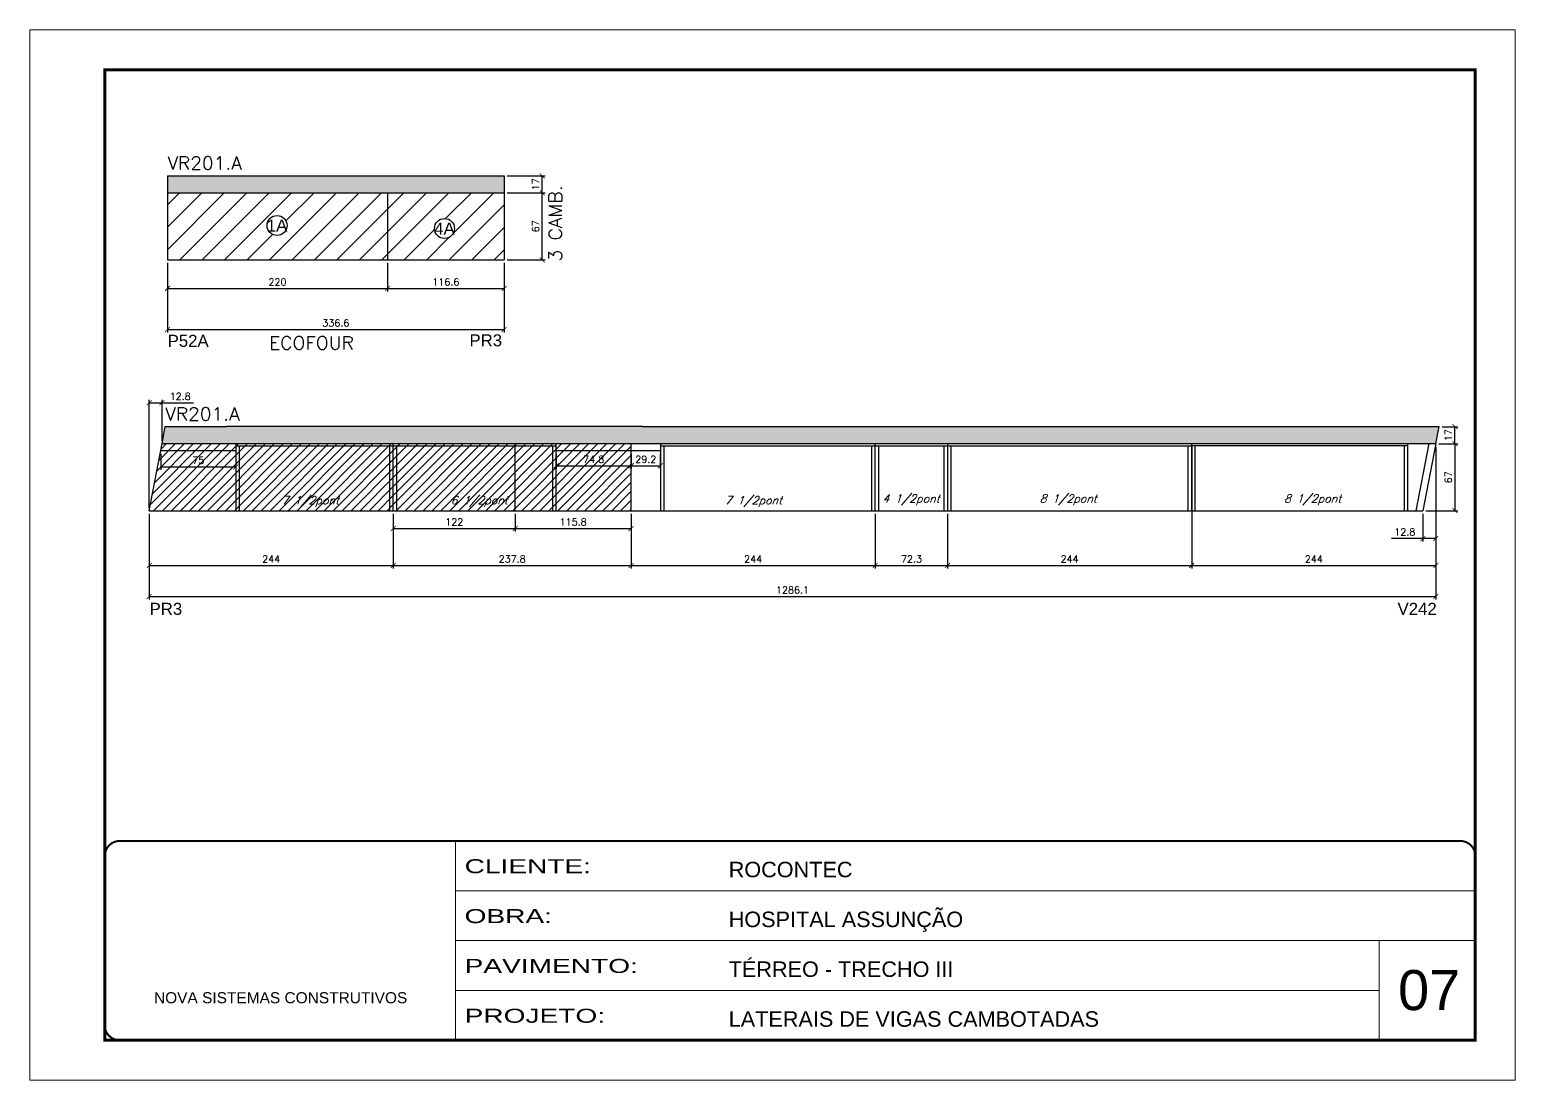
# Model space of a CAD drawing. Extents: x 2582 to 128055, y -26396 to 2611.
# Drawn here: x 5765 to 7250, y 21 to 1071 of the extents above; entities that cross this region are included whole.
import ezdxf
from ezdxf.enums import TextEntityAlignment as Align

# ---------------------------------------------------------------- set-up
doc = ezdxf.new("R2010")
doc.units = 0
doc.header["$PDMODE"] = 35
doc.linetypes.add('CONTINUO', pattern=[0])
doc.linetypes.add('DASHED', pattern=[0.75, 0.5, -0.25])
for name, color, linetype in [('5', 5, 'Continuous'), ('COTA', 241, 'Continuous'), ('Painéis', 200, 'Continuous'), ('Romaneio', 10, 'Continuous'), ('SARR_2.2x7', 40, 'Continuous'), ('SARR_3.5x7', 81, 'Continuous'), ('texto', 7, 'Continuous')]:
    doc.layers.add(name, color=color, linetype=linetype)
for name, color, linetype, lineweight in [('CARIMBO', 255, 'Continuous', 9), ('Folhas', 255, 'Continuous', 9), ('Hachura', 251, 'Continuous', 9), ('SARRAFO DE PRESSAO', 251, 'DASHED', 9), ('Texto Seção', 7, 'Continuous', 15)]:
    doc.layers.add(name, color=color, linetype=linetype, lineweight=lineweight)
doc.styles.add('ARIAL', font='arial.ttf')
doc.styles.add('REGUA-120', font='ROMANS.shx', dxfattribs={"height": 15})
doc.styles.add('Romans', font='romans.shx')
doc.styles.get("Standard").update_dxf_attribs({"font": 'arial.ttf'})
doc.styles.add('Tecnologia', font='')
doc.styles.get('Tecnologia').set_extended_font_data('Forgotten Futurist')
doc.dimstyles.new('Cota Paínel', dxfattribs={"dimtxt": 7, "dimasz": 5, "dimexe": 3, "dimexo": 3, "dimgap": 3, "dimtad": 1, "dimdec": 1, "dimzin": 12, "dimdsep": 46, "dimtxsty": 'Romans', "dimblk": 'ARCHTICK', "dimcen": 0, "dimclrd": 4, "dimclre": 4, "dimclrt": 1, "dimadec": 1, "dimazin": 3, "dimtfac": 1, "dimtdec": 1, "dimtmove": 0, "dimatfit": 3, "dimldrblk": 'OBLIQUE', "dimfxl": 1, "dimtolj": 1, "dimtzin": 12, "dimarcsym": 0})

# ---------------------------------------------------------------- blocks, each defined once
blk = doc.blocks.new('9999999999')
at = {"color": 30, "linetype": 'CONTINUO'}
for p, q in [((98564.6, 34230.2), (98564.6, 34429.4)), ((98564.6, 34379.6), (99584, 34379.6)), ((98564.6, 34329.8), (99488, 34329.8)), ((99584, 34329.8), (99488, 34329.8)), ((99488, 34329.8), (99488, 34230.2)), ((98564.6, 34280), (99488, 34280))]:
    blk.add_line(p, q, dxfattribs=at)
at = {"color": 30, "linetype": 'CONTINUO', "const_width": 2}
blk.add_lwpolyline([(99584, 34230.2), (99584, 34414.4, 0.414214), (99569, 34429.4), (98229, 34429.4, 0.414214), (98214, 34414.4), (98214, 34245.2, 0.414214), (98229, 34230.2), (99584, 34230.2)], format="xyb", dxfattribs=at)
at = {"layer": 'Folhas'}
blk.add_lwpolyline([(98139, 34190.2), (99624, 34190.2), (99624, 35240.2), (98139, 35240.2)], close=True, dxfattribs=at)
at = {"layer": 'Folhas', "color": 30, "const_width": 3}
blk.add_lwpolyline([(98214, 34230.2), (99584, 34230.2), (99584, 35200.2), (98214, 35200.2)], close=True, dxfattribs=at)
at = {"color": 7, "linetype": 'Continuous', "ltscale": 5, "style": 'ARIAL'}
for s, height, p in [('ROCONTEC', 15.48, (98837.7, 34393.1)), ('HOSPITAL ASSUNÇÃO', 15.483, (98837.7, 34343.3)), ('TÉRREO - TRECHO III', 15.483, (98837.7, 34293.5)), ('NOVA SISTEMAS CONSTRUTIVOS', 11.059, (98263.2, 34267.2)), ('LATERAIS DE VIGAS CAMBOTADAS', 15.483, (98837.7, 34243.7))]:
    blk.add_text(s, height=height, dxfattribs=at).set_placement(p)
at = {"layer": 'Folhas', "color": 7, "style": 'Tecnologia', "width": 1.5}
for s, p in [('CLIENTE:', (98573.7, 34397.2)), ('OBRA:', (98573.7, 34347.3)), ('PAVIMENTO:', (98573.7, 34297.5)), ('PROJETO:', (98573.7, 34247.7))]:
    blk.add_text(s, height=14, dxfattribs=at).set_placement(p)
blk = doc.blocks.new('_ArchTick')
at = {"color": 0, "linetype": 'ByBlock', "const_width": 0.15}
blk.add_lwpolyline([(-0.5, -0.5), (0.5, 0.5)], dxfattribs=at)
blk = doc.blocks.new('*D31')
at = {"layer": 'COTA', "color": 4, "lineweight": -2, "transparency": 16777216}
for p, q in [((6242.4, 908.2), (6280.4, 908.2)), ((6277.4, 841.2), (6277.4, 908.2)), ((6242.4, 841.2), (6280.4, 841.2))]:
    blk.add_line(p, q, dxfattribs=at)
at = {"layer": 'Defpoints', "color": 0, "transparency": 16777216}
for p in [(6239.4, 908.2), (6277.4, 908.2), (6239.4, 841.2)]:
    blk.add_point(p, dxfattribs=at)
at = {"layer": 'COTA', "color": 4, "lineweight": -2, "transparency": 16777216, "xscale": 5, "yscale": 5, "zscale": 5}
for p, rotation in [((6277.4, 908.2), 90), ((6277.4, 841.2), 270)]:
    blk.add_blockref('_ArchTick', p, dxfattribs=dict(at, rotation=rotation))
at = {"layer": 'COTA', "color": 1, "transparency": 16777216, "insert": (6270.9, 874.7), "char_height": 7, "attachment_point": 5, "rotation": 90, "style": 'Romans'}
blk.add_mtext('\\A1;67', dxfattribs=at)
blk = doc.blocks.new('_Oblique')
at = {"color": 0, "linetype": 'ByBlock', "lineweight": -2}
blk.add_line((-0.5, -0.5), (0.5, 0.5), dxfattribs=at)
blk = doc.blocks.new('*D32')
at = {"layer": 'COTA', "color": 4, "lineweight": -2, "transparency": 16777216}
for p, q in [((6242.4, 925.2), (6280.4, 925.2)), ((6277.4, 908.2), (6277.4, 925.2)), ((6242.4, 908.2), (6280.4, 908.2))]:
    blk.add_line(p, q, dxfattribs=at)
at = {"layer": 'Defpoints', "color": 0, "transparency": 16777216}
for p in [(6239.4, 925.2), (6277.4, 925.2), (6239.4, 908.2)]:
    blk.add_point(p, dxfattribs=at)
at = {"layer": 'COTA', "color": 4, "lineweight": -2, "transparency": 16777216, "xscale": 5, "yscale": 5, "zscale": 5}
for p, rotation in [((6277.4, 925.2), 90), ((6277.4, 908.2), 270)]:
    blk.add_blockref('_ArchTick', p, dxfattribs=dict(at, rotation=rotation))
at = {"layer": 'COTA', "color": 1, "transparency": 16777216, "insert": (6270.9, 916.7), "char_height": 7, "attachment_point": 5, "rotation": 90, "style": 'Romans'}
blk.add_mtext('\\A1;17', dxfattribs=at)
blk = doc.blocks.new('*D33')
at = {"layer": 'COTA', "color": 4, "lineweight": -2, "transparency": 16777216}
for p, q in [((5902.8, 838.2), (5902.8, 809.7)), ((6122.8, 838.2), (6122.8, 809.7)), ((5902.8, 812.7), (6122.8, 812.7))]:
    blk.add_line(p, q, dxfattribs=at)
at = {"layer": 'Defpoints', "color": 0, "transparency": 16777216}
for p in [(5902.8, 841.2), (6122.8, 841.2), (6122.8, 812.7)]:
    blk.add_point(p, dxfattribs=at)
at = {"layer": 'COTA', "color": 4, "lineweight": -2, "transparency": 16777216, "xscale": 5, "yscale": 5, "zscale": 5, "rotation": 180}
blk.add_blockref('_ArchTick', (5902.8, 812.7), dxfattribs=at)
at = {"layer": 'COTA', "color": 4, "lineweight": -2, "transparency": 16777216, "xscale": 5, "yscale": 5, "zscale": 5}
blk.add_blockref('_ArchTick', (6122.8, 812.7), dxfattribs=at)
at = {"layer": 'COTA', "color": 1, "transparency": 16777216, "insert": (6012.8, 819.2), "char_height": 7, "attachment_point": 5, "style": 'Romans'}
blk.add_mtext('\\A1;220', dxfattribs=at)
blk = doc.blocks.new('*D34')
at = {"layer": 'COTA', "color": 4, "lineweight": -2, "transparency": 16777216}
for p, q in [((6122.8, 838.2), (6122.8, 809.7)), ((6239.4, 838.2), (6239.4, 809.7)), ((6122.8, 812.7), (6239.4, 812.7))]:
    blk.add_line(p, q, dxfattribs=at)
at = {"layer": 'Defpoints', "color": 0, "transparency": 16777216}
for p in [(6122.8, 841.2), (6239.4, 841.2), (6239.4, 812.7)]:
    blk.add_point(p, dxfattribs=at)
at = {"layer": 'COTA', "color": 4, "lineweight": -2, "transparency": 16777216, "xscale": 5, "yscale": 5, "zscale": 5, "rotation": 180}
blk.add_blockref('_ArchTick', (6122.8, 812.7), dxfattribs=at)
at = {"layer": 'COTA', "color": 4, "lineweight": -2, "transparency": 16777216, "xscale": 5, "yscale": 5, "zscale": 5}
blk.add_blockref('_ArchTick', (6239.4, 812.7), dxfattribs=at)
at = {"layer": 'COTA', "color": 1, "transparency": 16777216, "insert": (6181.1, 819.2), "char_height": 7, "attachment_point": 5, "style": 'Romans'}
blk.add_mtext('\\A1;116.6', dxfattribs=at)
blk = doc.blocks.new('*D36')
at = {"layer": 'COTA', "color": 4, "lineweight": -2, "transparency": 16777216}
for p, q in [((5884.5, 593.5), (5884.5, 701.4)), ((5884.5, 698.4), (5897.4, 698.4)), ((5897.4, 660.5), (5897.4, 701.4)), ((5897.4, 698.4), (5928.7, 698.4))]:
    blk.add_line(p, q, dxfattribs=at)
at = {"layer": 'Defpoints', "color": 0, "transparency": 16777216}
for p in [(5897.4, 698.4), (5897.4, 657.5), (5884.5, 590.5)]:
    blk.add_point(p, dxfattribs=at)
at = {"layer": 'COTA', "color": 4, "lineweight": -2, "transparency": 16777216, "xscale": 5, "yscale": 5, "zscale": 5, "rotation": 180}
blk.add_blockref('_ArchTick', (5884.5, 698.4), dxfattribs=at)
at = {"layer": 'COTA', "color": 4, "lineweight": -2, "transparency": 16777216, "xscale": 5, "yscale": 5, "zscale": 5}
blk.add_blockref('_ArchTick', (5897.4, 698.4), dxfattribs=at)
at = {"layer": 'COTA', "color": 1, "transparency": 16777216, "insert": (5915.6, 704.9), "char_height": 7, "attachment_point": 5, "style": 'Romans'}
blk.add_mtext('\\A1;12.8', dxfattribs=at)
blk = doc.blocks.new('*D37')
at = {"layer": 'COTA', "color": 4, "lineweight": -2, "transparency": 16777216}
for p, q in [((5884.5, 587.5), (5884.5, 532.8)), ((6128.5, 587.5), (6128.5, 532.8)), ((5884.5, 535.8), (6128.5, 535.8))]:
    blk.add_line(p, q, dxfattribs=at)
at = {"layer": 'Defpoints', "color": 0, "transparency": 16777216}
for p in [(5884.5, 590.5), (6128.5, 590.5), (6128.5, 535.8)]:
    blk.add_point(p, dxfattribs=at)
at = {"layer": 'COTA', "color": 4, "lineweight": -2, "transparency": 16777216, "xscale": 5, "yscale": 5, "zscale": 5, "rotation": 180}
blk.add_blockref('_ArchTick', (5884.5, 535.8), dxfattribs=at)
at = {"layer": 'COTA', "color": 4, "lineweight": -2, "transparency": 16777216, "xscale": 5, "yscale": 5, "zscale": 5}
blk.add_blockref('_ArchTick', (6128.5, 535.8), dxfattribs=at)
at = {"layer": 'COTA', "color": 1, "transparency": 16777216, "insert": (6006.5, 542.3), "char_height": 7, "attachment_point": 5, "style": 'Romans'}
blk.add_mtext('\\A1;244', dxfattribs=at)
blk = doc.blocks.new('*D38')
at = {"layer": 'COTA', "color": 4, "lineweight": -2, "transparency": 16777216}
for p, q in [((6128.5, 587.5), (6128.5, 532.8)), ((6366.3, 587.5), (6366.3, 532.8)), ((6128.5, 535.8), (6366.3, 535.8))]:
    blk.add_line(p, q, dxfattribs=at)
at = {"layer": 'Defpoints', "color": 0, "transparency": 16777216}
for p in [(6128.5, 590.5), (6366.3, 590.5), (6366.3, 535.8)]:
    blk.add_point(p, dxfattribs=at)
at = {"layer": 'COTA', "color": 4, "lineweight": -2, "transparency": 16777216, "xscale": 5, "yscale": 5, "zscale": 5, "rotation": 180}
blk.add_blockref('_ArchTick', (6128.5, 535.8), dxfattribs=at)
at = {"layer": 'COTA', "color": 4, "lineweight": -2, "transparency": 16777216, "xscale": 5, "yscale": 5, "zscale": 5}
blk.add_blockref('_ArchTick', (6366.3, 535.8), dxfattribs=at)
at = {"layer": 'COTA', "color": 1, "transparency": 16777216, "insert": (6247.4, 542.3), "char_height": 7, "attachment_point": 5, "style": 'Romans'}
blk.add_mtext('\\A1;237.8', dxfattribs=at)
blk = doc.blocks.new('*D39')
at = {"layer": 'COTA', "color": 4, "lineweight": -2, "transparency": 16777216}
for p, q in [((6366.3, 587.5), (6366.3, 532.8)), ((6610.3, 587.5), (6610.3, 532.8)), ((6366.3, 535.8), (6610.3, 535.8))]:
    blk.add_line(p, q, dxfattribs=at)
at = {"layer": 'Defpoints', "color": 0, "transparency": 16777216}
for p in [(6366.3, 590.5), (6610.3, 590.5), (6610.3, 535.8)]:
    blk.add_point(p, dxfattribs=at)
at = {"layer": 'COTA', "color": 4, "lineweight": -2, "transparency": 16777216, "xscale": 5, "yscale": 5, "zscale": 5, "rotation": 180}
blk.add_blockref('_ArchTick', (6366.3, 535.8), dxfattribs=at)
at = {"layer": 'COTA', "color": 4, "lineweight": -2, "transparency": 16777216, "xscale": 5, "yscale": 5, "zscale": 5}
blk.add_blockref('_ArchTick', (6610.3, 535.8), dxfattribs=at)
at = {"layer": 'COTA', "color": 1, "transparency": 16777216, "insert": (6488.3, 542.3), "char_height": 7, "attachment_point": 5, "style": 'Romans'}
blk.add_mtext('\\A1;244', dxfattribs=at)
blk = doc.blocks.new('*D40')
at = {"layer": 'COTA', "color": 4, "lineweight": -2, "transparency": 16777216}
for p, q in [((6926.7, 654.5), (6926.7, 532.8)), ((6682.7, 587.5), (6682.7, 532.8)), ((6682.7, 535.8), (6926.7, 535.8))]:
    blk.add_line(p, q, dxfattribs=at)
at = {"layer": 'Defpoints', "color": 0, "transparency": 16777216}
for p in [(6926.7, 657.5), (6682.7, 590.5), (6926.7, 535.8)]:
    blk.add_point(p, dxfattribs=at)
at = {"layer": 'COTA', "color": 4, "lineweight": -2, "transparency": 16777216, "xscale": 5, "yscale": 5, "zscale": 5, "rotation": 180}
blk.add_blockref('_ArchTick', (6682.7, 535.8), dxfattribs=at)
at = {"layer": 'COTA', "color": 4, "lineweight": -2, "transparency": 16777216, "xscale": 5, "yscale": 5, "zscale": 5}
blk.add_blockref('_ArchTick', (6926.7, 535.8), dxfattribs=at)
at = {"layer": 'COTA', "color": 1, "transparency": 16777216, "insert": (6804.7, 542.3), "char_height": 7, "attachment_point": 5, "style": 'Romans'}
blk.add_mtext('\\A1;244', dxfattribs=at)
blk = doc.blocks.new('*D41')
at = {"layer": 'COTA', "color": 4, "lineweight": -2, "transparency": 16777216}
for p, q in [((6610.3, 587.5), (6610.3, 532.8)), ((6682.7, 587.5), (6682.7, 532.8)), ((6610.3, 535.8), (6682.7, 535.8))]:
    blk.add_line(p, q, dxfattribs=at)
at = {"layer": 'Defpoints', "color": 0, "transparency": 16777216}
for p in [(6610.3, 590.5), (6682.7, 590.5), (6682.7, 535.8)]:
    blk.add_point(p, dxfattribs=at)
at = {"layer": 'COTA', "color": 4, "lineweight": -2, "transparency": 16777216, "xscale": 5, "yscale": 5, "zscale": 5, "rotation": 180}
blk.add_blockref('_ArchTick', (6610.3, 535.8), dxfattribs=at)
at = {"layer": 'COTA', "color": 4, "lineweight": -2, "transparency": 16777216, "xscale": 5, "yscale": 5, "zscale": 5}
blk.add_blockref('_ArchTick', (6682.7, 535.8), dxfattribs=at)
at = {"layer": 'COTA', "color": 1, "transparency": 16777216, "insert": (6646.5, 542.3), "char_height": 7, "attachment_point": 5, "style": 'Romans'}
blk.add_mtext('\\A1;72.3', dxfattribs=at)
blk = doc.blocks.new('*D42')
at = {"layer": 'COTA', "color": 4, "lineweight": -2, "transparency": 16777216}
for p, q in [((7170.7, 654.5), (7170.7, 501.8)), ((5884.5, 587.5), (5884.5, 501.8)), ((5884.5, 504.8), (7170.7, 504.8))]:
    blk.add_line(p, q, dxfattribs=at)
at = {"layer": 'Defpoints', "color": 0, "transparency": 16777216}
for p in [(7170.7, 657.5), (5884.5, 590.5), (7170.7, 504.8)]:
    blk.add_point(p, dxfattribs=at)
at = {"layer": 'COTA', "color": 4, "lineweight": -2, "transparency": 16777216, "xscale": 5, "yscale": 5, "zscale": 5, "rotation": 180}
blk.add_blockref('_ArchTick', (5884.5, 504.8), dxfattribs=at)
at = {"layer": 'COTA', "color": 4, "lineweight": -2, "transparency": 16777216, "xscale": 5, "yscale": 5, "zscale": 5}
blk.add_blockref('_ArchTick', (7170.7, 504.8), dxfattribs=at)
at = {"layer": 'COTA', "color": 1, "transparency": 16777216, "insert": (6527.6, 511.3), "char_height": 7, "attachment_point": 5, "style": 'Romans'}
blk.add_mtext('\\A1;1286.1', dxfattribs=at)
blk = doc.blocks.new('*D43')
at = {"layer": 'COTA', "color": 4, "lineweight": -2, "transparency": 16777216}
for p, q in [((5896.1, 647.5), (5896.1, 631.3)), ((5971.1, 647.5), (5971.1, 631.3)), ((5896.1, 634.3), (5971.1, 634.3))]:
    blk.add_line(p, q, dxfattribs=at)
at = {"layer": 'Defpoints', "color": 0, "transparency": 16777216}
for p in [(5896.1, 650.5), (5971.1, 650.5), (5971.1, 634.3)]:
    blk.add_point(p, dxfattribs=at)
at = {"layer": 'COTA', "color": 4, "lineweight": -2, "transparency": 16777216, "xscale": 5, "yscale": 5, "zscale": 5, "rotation": 180}
blk.add_blockref('_ArchTick', (5896.1, 634.3), dxfattribs=at)
at = {"layer": 'COTA', "color": 4, "lineweight": -2, "transparency": 16777216, "xscale": 5, "yscale": 5, "zscale": 5}
blk.add_blockref('_ArchTick', (5971.1, 634.3), dxfattribs=at)
at = {"layer": 'COTA', "color": 1, "transparency": 16777216, "insert": (5933.6, 640.8), "char_height": 7, "attachment_point": 5, "style": 'Romans'}
blk.add_mtext('\\A1;75', dxfattribs=at)
blk = doc.blocks.new('*D44')
at = {"layer": 'COTA', "color": 4, "lineweight": -2, "transparency": 16777216}
for p, q in [((6291.5, 647.5), (6291.5, 632.5)), ((6366.3, 647.5), (6366.3, 632.5)), ((6291.5, 635.5), (6366.3, 635.5))]:
    blk.add_line(p, q, dxfattribs=at)
at = {"layer": 'Defpoints', "color": 0, "transparency": 16777216}
for p in [(6291.5, 650.5), (6366.3, 650.5), (6366.3, 635.5)]:
    blk.add_point(p, dxfattribs=at)
at = {"layer": 'COTA', "color": 4, "lineweight": -2, "transparency": 16777216, "xscale": 5, "yscale": 5, "zscale": 5, "rotation": 180}
blk.add_blockref('_ArchTick', (6291.5, 635.5), dxfattribs=at)
at = {"layer": 'COTA', "color": 4, "lineweight": -2, "transparency": 16777216, "xscale": 5, "yscale": 5, "zscale": 5}
blk.add_blockref('_ArchTick', (6366.3, 635.5), dxfattribs=at)
at = {"layer": 'COTA', "color": 1, "transparency": 16777216, "insert": (6328.9, 642), "char_height": 7, "attachment_point": 5, "style": 'Romans'}
blk.add_mtext('\\A1;74.8', dxfattribs=at)
blk = doc.blocks.new('*D45')
at = {"layer": 'COTA', "color": 4, "lineweight": -2, "transparency": 16777216}
for p, q in [((6366.3, 647.5), (6366.3, 632.5)), ((6395.5, 647.5), (6395.5, 632.5)), ((6366.3, 635.5), (6395.5, 635.5))]:
    blk.add_line(p, q, dxfattribs=at)
at = {"layer": 'Defpoints', "color": 0, "transparency": 16777216}
for p in [(6366.3, 650.5), (6395.5, 650.5), (6395.5, 635.5)]:
    blk.add_point(p, dxfattribs=at)
at = {"layer": 'COTA', "color": 4, "lineweight": -2, "transparency": 16777216, "xscale": 5, "yscale": 5, "zscale": 5, "rotation": 180}
blk.add_blockref('_ArchTick', (6366.3, 635.5), dxfattribs=at)
at = {"layer": 'COTA', "color": 4, "lineweight": -2, "transparency": 16777216, "xscale": 5, "yscale": 5, "zscale": 5}
blk.add_blockref('_ArchTick', (6395.5, 635.5), dxfattribs=at)
at = {"layer": 'COTA', "color": 1, "transparency": 16777216, "insert": (6380.9, 642), "char_height": 7, "attachment_point": 5, "style": 'Romans'}
blk.add_mtext('\\A1;29.2', dxfattribs=at)
blk = doc.blocks.new('*D46')
at = {"layer": 'COTA', "color": 4, "lineweight": -2, "transparency": 16777216}
for p, q in [((7170.7, 654.5), (7170.7, 532.8)), ((6926.7, 587.5), (6926.7, 532.8)), ((6926.7, 535.8), (7170.7, 535.8))]:
    blk.add_line(p, q, dxfattribs=at)
at = {"layer": 'Defpoints', "color": 0, "transparency": 16777216}
for p in [(7170.7, 657.5), (6926.7, 590.5), (7170.7, 535.8)]:
    blk.add_point(p, dxfattribs=at)
at = {"layer": 'COTA', "color": 4, "lineweight": -2, "transparency": 16777216, "xscale": 5, "yscale": 5, "zscale": 5, "rotation": 180}
blk.add_blockref('_ArchTick', (6926.7, 535.8), dxfattribs=at)
at = {"layer": 'COTA', "color": 4, "lineweight": -2, "transparency": 16777216, "xscale": 5, "yscale": 5, "zscale": 5}
blk.add_blockref('_ArchTick', (7170.7, 535.8), dxfattribs=at)
at = {"layer": 'COTA', "color": 1, "transparency": 16777216, "insert": (7048.7, 542.3), "char_height": 7, "attachment_point": 5, "style": 'Romans'}
blk.add_mtext('\\A1;244', dxfattribs=at)
blk = doc.blocks.new('*D64')
at = {"layer": 'COTA', "color": 4, "lineweight": -2, "transparency": 16777216}
for p, q in [((5902.8, 838.2), (5902.8, 768.5)), ((6239.4, 838.2), (6239.4, 768.5)), ((5902.8, 771.5), (6239.4, 771.5))]:
    blk.add_line(p, q, dxfattribs=at)
at = {"layer": 'Defpoints', "color": 0, "transparency": 16777216}
for p in [(5902.8, 841.2), (6239.4, 841.2), (6239.4, 771.5)]:
    blk.add_point(p, dxfattribs=at)
at = {"layer": 'COTA', "color": 4, "lineweight": -2, "transparency": 16777216, "xscale": 5, "yscale": 5, "zscale": 5, "rotation": 180}
blk.add_blockref('_ArchTick', (5902.8, 771.5), dxfattribs=at)
at = {"layer": 'COTA', "color": 4, "lineweight": -2, "transparency": 16777216, "xscale": 5, "yscale": 5, "zscale": 5}
blk.add_blockref('_ArchTick', (6239.4, 771.5), dxfattribs=at)
at = {"layer": 'COTA', "color": 1, "transparency": 16777216, "insert": (6071.1, 778), "char_height": 7, "attachment_point": 5, "style": 'Romans'}
blk.add_mtext('\\A1;336.6', dxfattribs=at)
blk = doc.blocks.new('*D248')
at = {"layer": 'COTA', "color": 4, "lineweight": -2, "transparency": 16777216}
for p, q in [((7173.7, 657.5), (7192.8, 657.5)), ((7189.8, 657.5), (7189.8, 590.5)), ((7160.8, 590.5), (7192.8, 590.5))]:
    blk.add_line(p, q, dxfattribs=at)
at = {"layer": 'Defpoints', "color": 0, "transparency": 16777216}
for p in [(7170.7, 657.5), (7157.8, 590.5), (7189.8, 590.5)]:
    blk.add_point(p, dxfattribs=at)
at = {"layer": 'COTA', "color": 4, "lineweight": -2, "transparency": 16777216, "xscale": 5, "yscale": 5, "zscale": 5}
for p, rotation in [((7189.8, 657.5), 90), ((7189.8, 590.5), 270)]:
    blk.add_blockref('_ArchTick', p, dxfattribs=dict(at, rotation=rotation))
at = {"layer": 'COTA', "color": 1, "transparency": 16777216, "insert": (7183.3, 624), "char_height": 7, "attachment_point": 5, "rotation": 90, "style": 'Romans'}
blk.add_mtext('\\A1;67', dxfattribs=at)
blk = doc.blocks.new('*D249')
at = {"layer": 'COTA', "color": 4, "lineweight": -2, "transparency": 16777216}
for p, q in [((7176.9, 674.5), (7192.8, 674.5)), ((7189.8, 657.5), (7189.8, 674.5)), ((7173.7, 657.5), (7192.8, 657.5))]:
    blk.add_line(p, q, dxfattribs=at)
at = {"layer": 'Defpoints', "color": 0, "transparency": 16777216}
for p in [(7173.9, 674.5), (7189.8, 674.5), (7170.7, 657.5)]:
    blk.add_point(p, dxfattribs=at)
at = {"layer": 'COTA', "color": 4, "lineweight": -2, "transparency": 16777216, "xscale": 5, "yscale": 5, "zscale": 5}
for p, rotation in [((7189.8, 674.5), 90), ((7189.8, 657.5), 270)]:
    blk.add_blockref('_ArchTick', p, dxfattribs=dict(at, rotation=rotation))
at = {"layer": 'COTA', "color": 1, "transparency": 16777216, "insert": (7183.3, 666), "char_height": 7, "attachment_point": 5, "rotation": 90, "style": 'Romans'}
blk.add_mtext('\\A1;17', dxfattribs=at)
blk = doc.blocks.new('*D250')
at = {"layer": 'COTA', "color": 4, "lineweight": -2, "transparency": 16777216}
for p, q in [((6128.5, 587.5), (6128.5, 569.7)), ((6250.5, 587.5), (6250.5, 569.7)), ((6128.5, 572.7), (6250.5, 572.7))]:
    blk.add_line(p, q, dxfattribs=at)
at = {"layer": 'Defpoints', "color": 0, "transparency": 16777216}
for p in [(6128.5, 590.5), (6250.5, 590.5), (6250.5, 572.7)]:
    blk.add_point(p, dxfattribs=at)
at = {"layer": 'COTA', "color": 4, "lineweight": -2, "transparency": 16777216, "xscale": 5, "yscale": 5, "zscale": 5, "rotation": 180}
blk.add_blockref('_ArchTick', (6128.5, 572.7), dxfattribs=at)
at = {"layer": 'COTA', "color": 4, "lineweight": -2, "transparency": 16777216, "xscale": 5, "yscale": 5, "zscale": 5}
blk.add_blockref('_ArchTick', (6250.5, 572.7), dxfattribs=at)
at = {"layer": 'COTA', "color": 1, "transparency": 16777216, "insert": (6189.5, 579.2), "char_height": 7, "attachment_point": 5, "style": 'Romans'}
blk.add_mtext('\\A1;122', dxfattribs=at)
blk = doc.blocks.new('*D251')
at = {"layer": 'COTA', "color": 4, "lineweight": -2, "transparency": 16777216}
for p, q in [((6250.5, 587.5), (6250.5, 569.7)), ((6366.3, 587.5), (6366.3, 569.7)), ((6250.5, 572.7), (6366.3, 572.7))]:
    blk.add_line(p, q, dxfattribs=at)
at = {"layer": 'Defpoints', "color": 0, "transparency": 16777216}
for p in [(6250.5, 590.5), (6366.3, 590.5), (6366.3, 572.7)]:
    blk.add_point(p, dxfattribs=at)
at = {"layer": 'COTA', "color": 4, "lineweight": -2, "transparency": 16777216, "xscale": 5, "yscale": 5, "zscale": 5, "rotation": 180}
blk.add_blockref('_ArchTick', (6250.5, 572.7), dxfattribs=at)
at = {"layer": 'COTA', "color": 4, "lineweight": -2, "transparency": 16777216, "xscale": 5, "yscale": 5, "zscale": 5}
blk.add_blockref('_ArchTick', (6366.3, 572.7), dxfattribs=at)
at = {"layer": 'COTA', "color": 1, "transparency": 16777216, "insert": (6308.4, 579.2), "char_height": 7, "attachment_point": 5, "style": 'Romans'}
blk.add_mtext('\\A1;115.8', dxfattribs=at)
blk = doc.blocks.new('*D272')
at = {"layer": 'COTA', "color": 4, "lineweight": -2, "transparency": 16777216}
for p, q in [((7170.7, 654.5), (7170.7, 559.6)), ((7157.8, 587.5), (7157.8, 559.6)), ((7157.8, 562.6), (7126.5, 562.6)), ((7170.7, 562.6), (7157.8, 562.6))]:
    blk.add_line(p, q, dxfattribs=at)
at = {"layer": 'Defpoints', "color": 0, "transparency": 16777216}
for p in [(7170.7, 657.5), (7157.8, 590.5), (7157.8, 562.6)]:
    blk.add_point(p, dxfattribs=at)
at = {"layer": 'COTA', "color": 4, "lineweight": -2, "transparency": 16777216, "xscale": 5, "yscale": 5, "zscale": 5, "rotation": 180}
blk.add_blockref('_ArchTick', (7157.8, 562.6), dxfattribs=at)
at = {"layer": 'COTA', "color": 4, "lineweight": -2, "transparency": 16777216, "xscale": 5, "yscale": 5, "zscale": 5}
blk.add_blockref('_ArchTick', (7170.7, 562.6), dxfattribs=at)
at = {"layer": 'COTA', "color": 1, "transparency": 16777216, "insert": (7139.7, 569.1), "char_height": 7, "attachment_point": 5, "style": 'Romans'}
blk.add_mtext('\\A1;12.8', dxfattribs=at)

msp = doc.modelspace()

# ---------------------------------------------------------------- hatches: boundary and pattern name
at = {"layer": 'COTA', "linetype": 'ByBlock'}
h = msp.add_hatch(dxfattribs=at)
h.set_pattern_fill('AR-CONC', color=256, scale=0.03)
h.set_pattern_definition([(50, (-85.224, 0), (5.46554, -0.4781726), [0.5715, -6.2865]), (355, (-85.224, 0), (-1.0573026, 5.7317054), [0.4572, -5.0292175]), (100.45144, (-84.7684, -0.04), (4.4082374, 5.2535326), [0.4857003, -5.3427073]), (46.1842, (-85.224, 1.524), (8.132371, -1.26127), [0.85725, -9.42975]), (96.63556, (-84.546, 1.419), (7.122124, 7.422784), [0.728551, -8.014068]), (351.18415, (-85.224, 1.524), (7.122124, 7.422784), [0.685799, -7.543792]), (21, (-84.462, 1.143), (4.5484317, -3.067956), [0.5715, -6.2865]), (326, (-84.462, 1.143), (1.854061, 5.525639), [0.4572, -5.0292]), (71.451445, (-84.083, 0.8873), (6.4024926, 2.457683), [0.4857003, -5.342698]), (37.5, (-85.2238, 0), (0.0926581, 2.53665117), [0, -4.96824, 0, -5.1054, 0, -5.04825]), (7.5, (-85.2238, 0), (2.0045899, 3.0054172), [0, -2.91084, 0, -4.85394, 0, -1.92405]), (327.5, (-86.923, 0), (4.06771786, -0.1718623), [0, -1.905, 0, -5.9436, 0, -7.8867]), (317.5, (-87.685, 0), (4.4438754, 0.7627947), [0, -2.4765, 0, -3.94716, 0, -5.6007])])
h.paths.add_polyline_path([(6239.4, 908.24), (6239.4, 925.24), (5902.8, 925.24), (5902.8, 908.24)])
h = msp.add_hatch(dxfattribs=at)
h.set_pattern_fill('AR-CONC', color=256, scale=0.03)
h.set_pattern_definition([(50, (-12.2008, 0), (5.46554, -0.4781726), [0.5715, -6.2865]), (355, (-12.201, 0), (-1.0573026, 5.7317054), [0.4572, -5.0292175]), (100.451445, (-11.7453, -0.04), (4.4082374, 5.2535326), [0.4857003, -5.3427073]), (46.1842, (-12.201, 1.524), (8.132371, -1.26127), [0.85725, -9.42975]), (96.63556, (-11.523, 1.419), (7.122124, 7.422784), [0.728551, -8.014068]), (351.18415, (-12.201, 1.524), (7.122124, 7.422784), [0.685799, -7.543792]), (21, (-11.4388, 1.143), (4.5484317, -3.067956), [0.5715, -6.2865]), (326, (-11.439, 1.143), (1.854061, 5.525639), [0.4572, -5.0292]), (71.451445, (-11.0597, 0.8873), (6.4024926, 2.457683), [0.4857003, -5.342698]), (37.5, (-12.2008, 0), (0.0926581, 2.53665117), [0, -4.96824, 0, -5.1054, 0, -5.04825]), (7.5, (-12.2008, 0), (2.0045899, 3.0054172), [0, -2.91084, 0, -4.85394, 0, -1.92405]), (327.5, (-13.9, 0), (4.06771786, -0.1718623), [0, -1.905, 0, -5.9436, 0, -7.8867]), (317.5, (-14.662, 0), (4.4438754, 0.7627947), [0, -2.4765, 0, -3.94716, 0, -5.6007])])
h.paths.add_polyline_path([(6377.6, 674.53), (6322.71, 674.53), (5961.75, 674.53), (5900.65, 674.53), (5897.39, 657.53), (7170.68, 657.53), (7173.94, 674.53), (6929.93, 674.53)])
at = {"layer": 'Hachura'}
h = msp.add_hatch(dxfattribs=at)
h.set_pattern_fill('ANSI31', color=256, scale=5)
h.paths.add_polyline_path([(6122.8, 908.24), (5902.8, 908.24), (5902.8, 841.24), (6122.8, 841.24)])
h.paths.add_polyline_path([(6002.36, 875.55, -1), (6022.36, 875.55, -1)], flags=16)
h.paths.add_polyline_path([(5999.08, 866.54), (6025.64, 866.54), (6025.64, 884.62), (5999.08, 884.62)], flags=24)
h = msp.add_hatch(dxfattribs=at)
h.set_pattern_fill('ANSI31', color=256, scale=5)
h.paths.add_polyline_path([(6239.4, 908.24), (6122.8, 908.24), (6122.8, 841.24), (6239.4, 841.24)])
h.paths.add_polyline_path([(6169.76, 872.54, -1), (6189.76, 872.54, -1)], flags=16)
h.paths.add_polyline_path([(6166.5, 863.54), (6193.03, 863.54), (6193.03, 881.54), (6166.5, 881.54)], flags=24)
at = {"layer": 'Hachura', "linetype": 'ByBlock'}
h = msp.add_hatch(dxfattribs=at)
h.set_pattern_fill('ANSI31', color=256, scale=2)
h.paths.add_polyline_path([(6128.54, 657.53), (5897.39, 657.53), (5884.54, 590.53), (6128.54, 590.53)])
h = msp.add_hatch(dxfattribs=at)
h.set_pattern_fill('ANSI31', color=256, scale=2)
h.paths.add_polyline_path([(6366.34, 657.53), (6128.54, 657.53), (6128.54, 590.53), (6362.26, 590.53), (6366.34, 590.53)])

# ---------------------------------------------------------------- linework, layer by layer
at = {"layer": 'COTA', "linetype": 'ByBlock'}
for p, q in [((5902.8, 925.24), (6239.4, 925.24)), ((5902.8, 925.24), (5902.8, 908.24)), ((6239.4, 925.24), (6239.4, 908.24)), ((5897.39, 657.53), (5900.65, 674.53)), ((5900.65, 674.53), (5961.75, 674.53)), ((6322.71, 674.53), (5961.75, 674.53)), ((6377.6, 674.53), (6322.71, 674.53)), ((6377.6, 674.53), (6929.93, 674.53)), ((6929.93, 674.53), (7173.94, 674.53)), ((7170.68, 657.53), (7173.94, 674.53))]:
    msp.add_line(p, q, dxfattribs=at)
at = {"layer": 'Painéis'}
for p, q in [((5902.8, 908.24), (6239.4, 908.24)), ((5902.8, 908.24), (5902.8, 841.24)), ((6122.8, 908.24), (6122.8, 841.24)), ((6239.4, 908.24), (6239.4, 841.24)), ((5902.8, 841.24), (6239.4, 841.24)), ((5884.54, 590.53), (5897.39, 657.53)), ((6128.54, 590.53), (6128.54, 657.53)), ((6250.54, 590.53), (6250.54, 657.53)), ((6366.34, 590.53), (6366.34, 657.53)), ((6610.34, 590.53), (6610.34, 657.53)), ((6682.67, 657.53), (6682.67, 590.53)), ((6926.67, 657.53), (6926.67, 590.53))]:
    msp.add_line(p, q, dxfattribs=at)
at = {"layer": 'Painéis', "linetype": 'ByBlock'}
for p, q in [((5897.39, 657.53), (7170.68, 657.53)), ((7170.68, 657.53), (7157.83, 590.53)), ((5884.54, 590.53), (6362.26, 590.53)), ((6362.26, 590.53), (6913.82, 590.53)), ((6913.82, 590.53), (7157.83, 590.53))]:
    msp.add_line(p, q, dxfattribs=at)
at = {"layer": 'Romaneio', "color": 1, "linetype": 'ByBlock'}
for centre in [(6012.36, 875.55), (6179.76, 872.54)]:
    msp.add_circle(centre, 10, dxfattribs=at)
at = {"layer": 'SARR_2.2x7', "linetype": 'Continuous'}
for p, q in [((5971.09, 655.33), (6128.54, 655.33)), ((6128.54, 655.33), (6291.5, 655.33)), ((6395.54, 655.33), (6610.34, 655.33)), ((6610.34, 655.33), (6682.67, 655.33)), ((6682.67, 655.33), (6926.67, 655.33)), ((7142.83, 655.33), (6926.67, 655.33)), ((7163.55, 657.53), (7150.7, 590.53)), ((5896.05, 650.53), (5971.09, 650.53)), ((6291.5, 650.53), (6366.34, 650.53)), ((6366.34, 650.53), (6395.54, 650.53))]:
    msp.add_line(p, q, dxfattribs=at)
at = {"layer": 'SARR_3.5x7'}
for p, q in [((5971.09, 657.53), (5971.09, 590.53)), ((5974.59, 655.33), (5974.59, 590.53)), ((6125.04, 590.53), (6125.04, 655.33)), ((6132.04, 590.53), (6132.04, 655.33)), ((6288, 590.53), (6288, 655.33)), ((6291.5, 590.53), (6291.5, 657.53)), ((6395.54, 657.53), (6395.54, 590.53)), ((6399.04, 655.33), (6399.04, 590.53)), ((6606.84, 590.53), (6606.84, 655.33)), ((6613.84, 590.53), (6613.84, 655.33)), ((6679.17, 590.53), (6679.17, 655.33)), ((6686.17, 590.53), (6686.17, 655.33)), ((6923.17, 590.53), (6923.17, 655.33)), ((6926.67, 590.53), (6926.67, 657.53)), ((6930.17, 590.53), (6930.17, 655.33)), ((7139.33, 590.53), (7139.33, 655.33)), ((7142.83, 590.53), (7142.83, 657.53))]:
    msp.add_line(p, q, dxfattribs=at)

# ---------------------------------------------------------------- block references
at = {"layer": 'SARRAFO DE PRESSAO', "color": 6, "linetype": 'ByBlock'}
msp.add_blockref('9999999999', (-92373.84, -34168.96), dxfattribs=at)

# ---------------------------------------------------------------- texts
at = {"layer": '5', "linetype": 'Continuous'}
for s, p in [('P52A', (5902.99, 754.3)), ('PR3', (6204.71, 754.79)), ('PR3', (5884.96, 486.44)), ('V242', (7132.43, 486.44))]:
    msp.add_text(s, height=12, rotation=0.00004, dxfattribs=at).set_placement(p)
at = {"layer": 'CARIMBO', "style": 'ARIAL'}
msp.add_text('07', height=40, dxfattribs=at).set_placement((7132.99, 91.39))
at = {"layer": 'Romaneio', "color": 255, "linetype": 'ByBlock', "style": 'ARIAL'}
for s, p in [('1A', (6012.36, 875.55)), ('4A', (6179.76, 872.54))]:
    msp.add_text(s, height=12, dxfattribs=at).set_placement(p, align=Align.MIDDLE_CENTER)
at = {"layer": 'texto', "color": 2, "char_height": 8, "width": 63.9191, "attachment_point": 5, "style": 'Romans'}
for s, insert in [('{\\Q19;\\C256;7 1/2pont}', (6045.69, 599.57)), ('{\\Q19;\\C256;6 1/2pont}', (6214.46, 599.57)), ('{\\Q19;\\C256;7 1/2pont}', (6488.63, 599.57)), ('{\\Q19;\\C256;4 1/2pont}', (6646.12, 601.34)), ('{\\Q19;\\C256;8 1/2pont}', (6803.25, 601.34)), ('{\\Q19;\\C256;8 1/2pont}', (7047.53, 601.34))]:
    msp.add_mtext(s, dxfattribs=dict(at, insert=insert))
at = {"layer": 'Texto Seção', "style": 'REGUA-120', "width": 1.05}
for s, p in [('VR201.A', (5902.8, 931.42)), ('ECOFOUR', (6004.39, 751.67)), ('VR201.A', (5900.65, 680.72))]:
    msp.add_text(s, height=13, dxfattribs=at).set_placement(p)
msp.add_text('3 CAMB.', height=13, rotation=90, dxfattribs=at).set_placement((6297.14, 839.61))

# ---------------------------------------------------------------- dimensions: what is measured, and where the dimension line sits
at = {"layer": 'COTA'}
for base, p1, p2, picture, middle in [((6277.4, 925.24), (6239.4, 908.24), (6239.4, 925.24), '*D32', (6270.9, 916.74)), ((6277.4, 908.24), (6239.4, 841.24), (6239.4, 908.24), '*D31', (6270.9, 874.74)), ((7189.82, 674.53), (7170.68, 657.53), (7173.94, 674.53), '*D249', (7183.32, 666.03)), ((7189.82, 590.53), (7170.68, 657.53), (7157.83, 590.53), '*D248', (7183.32, 624.03))]:
    dim = msp.add_linear_dim(base=base, p1=p1, p2=p2, angle=90, dimstyle='Cota Paínel', dxfattribs=at)
    dim.commit()
    dim.dimension.update_dxf_attribs({"geometry": picture, "text_midpoint": middle})
for base, p1, p2, picture, middle in [((6122.8, 812.67), (5902.8, 841.24), (6122.8, 841.24), '*D33', (6012.8, 819.17)), ((6239.4, 771.48), (5902.8, 841.24), (6239.4, 841.24), '*D64', (6071.1, 777.98)), ((5897.3932, 698.4063), (5884.5444, 590.5289), (5897.3932, 657.5289), '*D36', (5915.5599, 704.9063)), ((7170.68, 535.83), (6926.67, 590.53), (7170.68, 657.53), '*D46', (7048.68, 542.33)), ((7157.8317, 562.5772), (7170.6806, 657.5289), (7157.8317, 590.5289), '*D272', (7139.665, 569.0772)), ((5971.09, 634.34), (5896.05, 650.53), (5971.09, 650.53), '*D43', (5933.57, 640.84)), ((6366.34, 635.47), (6291.5, 650.53), (6366.34, 650.53), '*D44', (6328.92, 641.97)), ((6395.54, 635.47), (6366.34, 650.53), (6395.54, 650.53), '*D45', (6380.94, 641.97)), ((6128.54, 535.83), (5884.54, 590.53), (6128.54, 590.53), '*D37', (6006.54, 542.33)), ((6250.54, 572.71), (6128.54, 590.53), (6250.54, 590.53), '*D250', (6189.54, 579.21)), ((6682.67, 535.83), (6610.34, 590.53), (6682.67, 590.53), '*D41', (6646.51, 542.33))]:
    dim = msp.add_linear_dim(base=base, p1=p1, p2=p2, dimstyle='Cota Paínel', dxfattribs=at)
    dim.commit()
    dim.dimension.update_dxf_attribs({"geometry": picture, "text_midpoint": middle})
for base, p1, p2, picture, middle in [((6239.4, 812.67), (6122.8, 841.24), (6239.4, 841.24), '*D34', (6181.1, 819.17)), ((6926.67, 535.83), (6682.67, 590.53), (6926.67, 657.53), '*D40', (6804.67, 542.33)), ((6366.34, 535.83), (6128.54, 590.53), (6366.34, 590.53), '*D38', (6247.44, 542.33)), ((6366.34, 572.71), (6250.54, 590.53), (6366.34, 590.53), '*D251', (6308.44, 579.21)), ((6610.34, 535.83), (6366.34, 590.53), (6610.34, 590.53), '*D39', (6488.34, 542.33))]:
    dim = msp.add_linear_dim(base=base, p1=p1, p2=p2, dimstyle='Cota Paínel', override={"dimtmove": 1}, dxfattribs=at)
    dim.commit()
    dim.dimension.update_dxf_attribs({"geometry": picture, "text_midpoint": middle})
dim = msp.add_linear_dim(base=(7170.68, 504.75), p1=(5884.54, 590.53), p2=(7170.68, 657.53), dimstyle='Cota Paínel', dxfattribs=at)
dim.commit()
dim.dimension.update_dxf_attribs({"geometry": '*D42', "text_midpoint": (6527.61, 504.75), "dimtype": 160})

doc.saveas('drawing.dxf')
